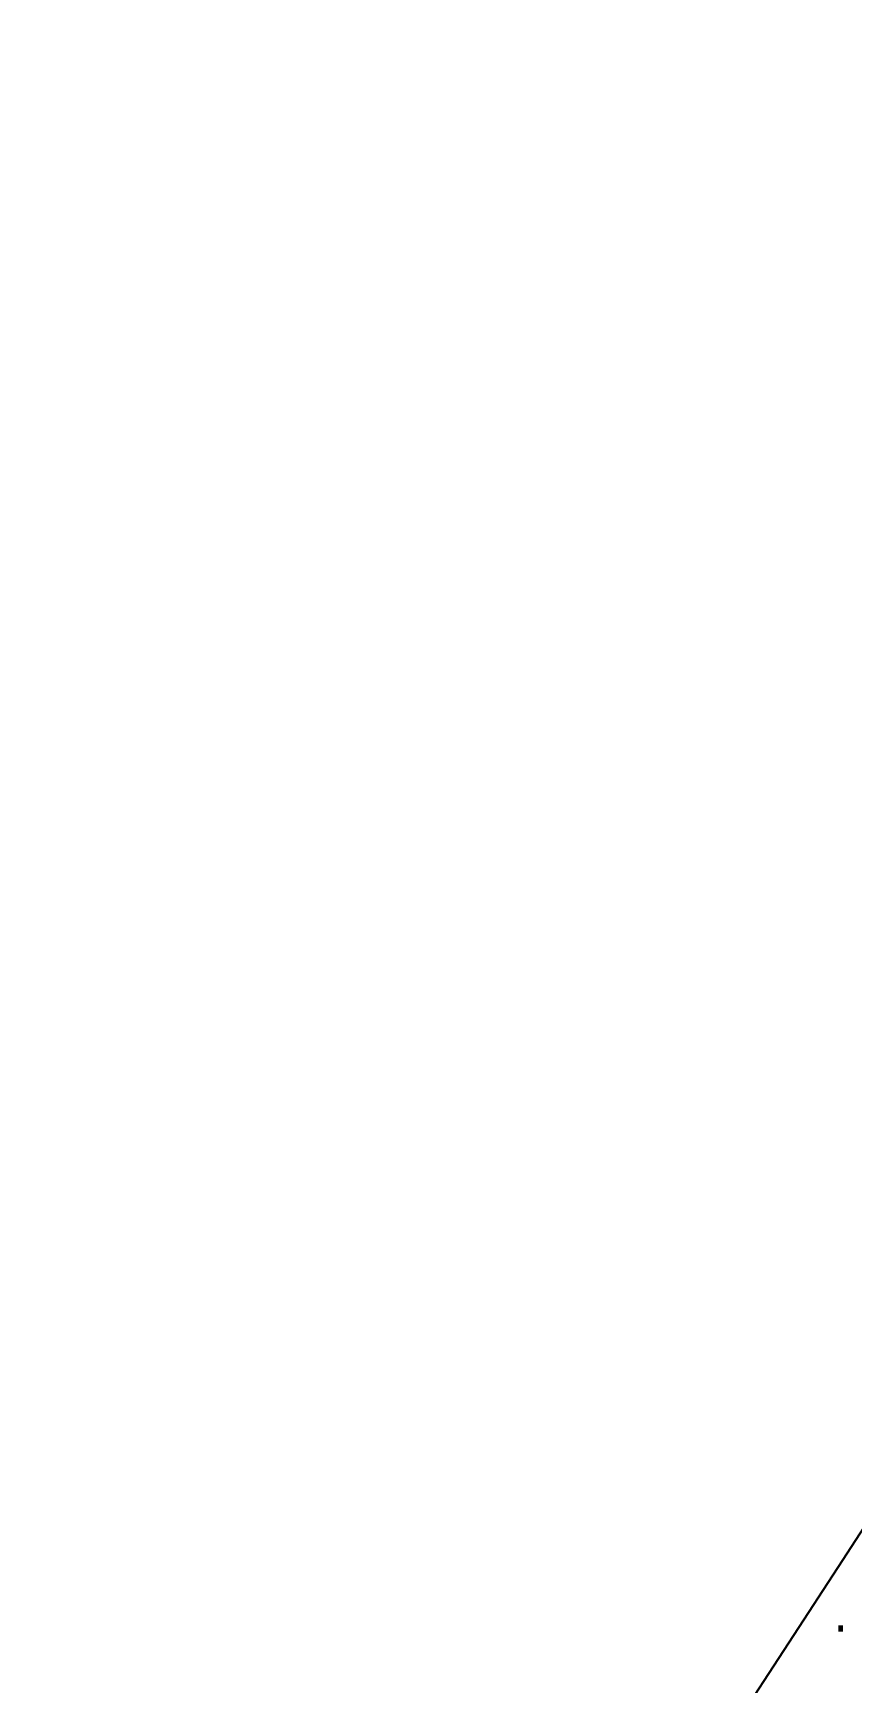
# Model space of a CAD drawing. Extents: x 743000 to 743800, y 4405200 to 4405700.
# Drawn here: x 743060.2 to 743118.2, y 4405278.3 to 4405395.2 of the extents above; entities that cross this region are included whole.
import ezdxf

# ---------------------------------------------------------------- set-up
doc = ezdxf.new("R2010")
doc.units = 0
doc.header["$MEASUREMENT"] = 0
for name, color, linetype in [('2', 7, 'CONTINUOUS'), ('24', 7, 'CONTINUOUS'), ('6', 7, 'CONTINUOUS')]:
    doc.layers.add(name, color=color, linetype=linetype)
doc.styles.add('MONOTXT', font='monotxt', dxfattribs={"height": 0.2})

msp = doc.modelspace()

# ---------------------------------------------------------------- linework, layer by layer
at = {"layer": '2', "color": 7, "linetype": 'Continuous'}
msp.add_3dface([(743800, 4405200), (743800, 4405700), (743000, 4405700), (743000, 4405200)], dxfattribs=at)
at = {"layer": '6', "color": 7, "linetype": 'Continuous'}
msp.add_polyline3d([(743060.62, 4405200, 1.66), (743071.24, 4405215.97, 1.67), (743082.66, 4405233.79, 1.67), (743094.62, 4405251.49, 1.68), (743106.04, 4405269.31, 1.69), (743117.6, 4405287.02, 1.65), (743129.09, 4405304.69, 1.64), (743135.6, 4405313.96, 1.64), (743147.89, 4405331.3, 1.65), (743158.63, 4405349.06, 1.65), (743170.78, 4405366.18, 1.66), (743181.72, 4405383.11, 1.74), (743192.55, 4405399.96, 1.85), (743204.39, 4405417.68, 1.99), (743215.68, 4405434.3, 2), (743227.21, 4405451.92, 2.1), (743238.76, 4405469.79, 2.15), (743250.35, 4405486.91, 1.94), (743251.19, 4405488.03, 1.91), (743251.74, 4405489.01, 1.91)], dxfattribs=at)

# ---------------------------------------------------------------- texts
at = {"layer": '24', "color": 7, "linetype": 'Continuous', "style": 'MONOTXT'}
msp.add_text('.                           ', height=1.99, dxfattribs=at).set_placement((743116.57, 4405281.91, 1.54))

doc.saveas('drawing.dxf')
